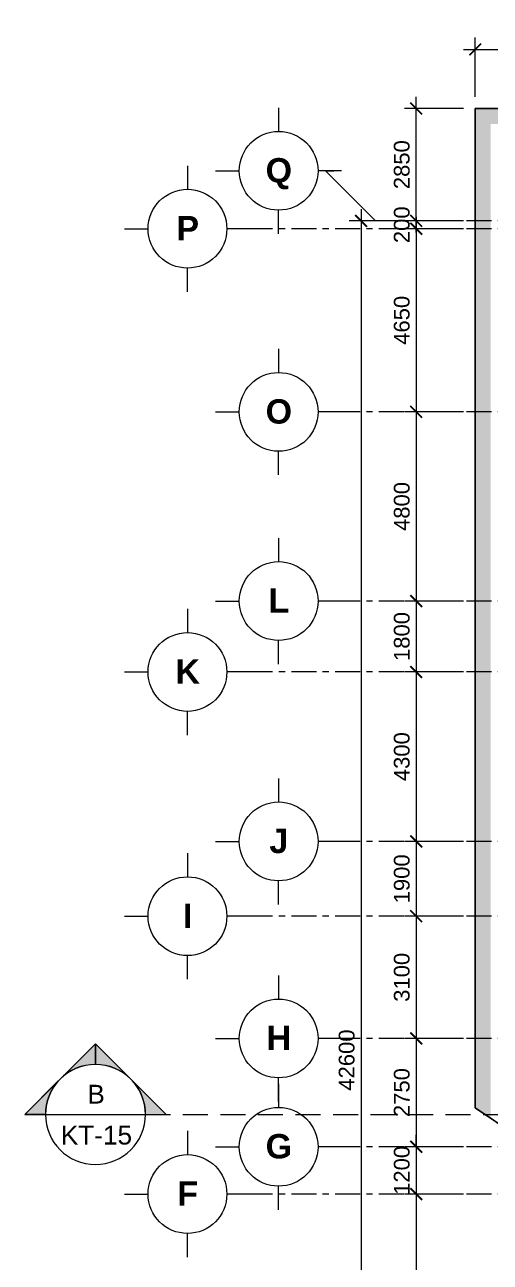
# Model space of a CAD drawing. Header units: millimetres. Extents: x -23040 to 110735, y -14554 to 50786.
# Drawn here: x -23040 to -11218, y 16169 to 47577 of the extents above; entities that cross this region are included whole.
import ezdxf

# ---------------------------------------------------------------- set-up
doc = ezdxf.new("R2010")
doc.units = ezdxf.units.MM
doc.linetypes.add('Grid Line', pattern=[22.225, 12.7, -3.175, 3.175, -3.175])
doc.linetypes.add('HIDDEN2', pattern=[4.7625, 3.175, -1.5875])
doc.layers.get('DEFPOINTS').update_dxf_attribs({"color": 230, "lineweight": 13})
for name, color, linetype, lineweight in [('DIM', 1, 'Continuous', 5), ('G-ANNO-SYMB', 111, 'Continuous', 5), ('HATCH-TUONG', 152, 'Continuous', 9), ('KH', 6, 'Continuous', 5), ('KI-HIEU-1', 151, 'Continuous', 9), ('NET-CAT', 3, 'Continuous', 9), ('TRUC', 225, 'Continuous', 5)]:
    doc.layers.add(name, color=color, linetype=linetype, lineweight=lineweight)
doc.styles.add('Arial', font='arial.ttf')
doc.styles.add('Arial_B', font='arialbd.ttf', dxfattribs={"height": 619.047619})
doc.styles.add('TA1', font='arial.ttf')
doc.dimstyles.new('D_200_KTx2', dxfattribs={"dimtxt": 400, "dimasz": 300, "dimexe": 300, "dimexo": 300, "dimgap": 160, "dimtad": 1, "dimdec": 0, "dimzin": 9, "dimtxsty": 'TA1', "dimblk": 'ARCHTICK', "dimcen": 1, "dimdle": 300, "dimclrd": 256, "dimclre": 256, "dimclrt": 7, "dimadec": 0, "dimazin": 0, "dimtfac": 1, "dimtdec": 0, "dimtix": 1, "dimtmove": 1, "dimatfit": 3, "dimldrblk": 'ARCHTICK', "dimfxl": 1, "dimtolj": 1, "dimtzin": 0, "dimlwd": -1, "dimlwe": -1, "dimarcsym": 0})
pattern_1 = [(45, (95.25, 0), (-476.2456, 476.2456), []), (45, (190.5, 0), (-476.2456, 476.2456), []), (45, (0, 0), (-476.2456, 476.2456), []), (45, (476.25, 0), (-476.2456, 476.2456), []), (45, (571.5, 0), (-476.2456, 476.2456), []), (0, (381, 95.25), (0, 952.5), [95.25, -857.25]), (0, (476.25, 190.5), (0, 952.5), [95.25, -857.25]), (45, (381, 95.25), (0, 952.491), [134.683, -1212.342]), (45, (476.25, 95.25), (0, 952.491), [134.683, -1212.342]), (0, (381, 95.25), (0, 952.5), [95.25, -857.25]), (90, (-95.25, 95.25), (-952.5, 6e-14), [95.25, -857.25]), (90, (0, 95.25), (-952.5, 6e-14), [190.5, -762]), (45, (-95.25, 190.5), (0, 952.491), [134.683, -1212.342]), (90, (762, 381), (-952.5, 6e-14), [95.25, -857.25]), (0, (666.75, 381), (0, 952.5), [95.25, -857.25]), (45, (666.75, 381), (0, 952.491), [134.683, -1212.342]), (0, (857.25, 95.25), (0, 952.5), [95.25, -857.25]), (0, (857.25, 571.5), (0, 952.5), [95.25, -857.25]), (90, (1047.75, 666.75), (-952.5, 6e-14), [95.25, -857.25]), (45, (857.25, 571.5), (0, 952.491), [269.367, -1077.659]), (45, (952.5, 571.5), (0, 952.491), [134.683, -1212.342]), (45, (1143, 762), (0, 952.491), [134.683, -1212.342]), (0, (1143, 857.25), (0, 952.5), [95.25, -857.25]), (90, (1143, 762), (-952.5, 6e-14), [95.25, -857.25]), (0, (476.25, 762), (0, 952.5), [95.25, -857.25]), (0, (666.75, 857.25), (0, 952.5), [95.25, -857.25]), (90, (571.5, 762), (-952.5, 6e-14), [95.25, -857.25]), (90, (666.75, 762), (-952.5, 6e-14), [95.25, -857.25]), (45, (476.25, 762), (0, 952.491), [134.684, -1212.342]), (45, (666.75, 762), (0, 952.491), [134.684, -1212.342]), (135, (119, 214.8), (-952.491, 6e-14), [134.683, -1212.342]), (135, (238.1, 333.4), (-952.491, 6e-14), [134.683, -1212.342]), (135, (309.56, 404.8), (-952.491, 6e-14), [134.683, -1212.342]), (135, (333.4, 428.6), (-952.491, 6e-14), [134.683, -1212.342]), (135, (381, 476.25), (-952.491, 6e-14), [134.684, -1212.342]), (135, (404.8, 500.06), (-952.491, 6e-14), [134.683, -1212.342]), (135, (476.25, 571.5), (-952.491, 6e-14), [134.684, -1212.342]), (135, (523.9, 619.1), (-952.491, 6e-14), [134.684, -1212.342]), (45, (119, 214.8), (0, 952.491), [95.25, -1251.775]), (45, (238.1, 333.4), (0, 952.491), [67.361, -1279.665]), (45, (404.8, 500.06), (0, 952.491), [67.361, -1279.665]), (45, (309.56, 595.3), (0, 952.491), [67.361, -1279.665]), (45, (476.25, 571.5), (0, 952.491), [67.361, -1279.665]), (45, (381, 666.75), (0, 952.491), [67.361, -1279.665]), (0, (24.2, 309.5), (0, 952.5), [190.043, -762.457]), (0, (238.1, 523.9), (0, 952.5), [95.25, -857.25])]
pattern_2 = [(45, (95.25, 0), (-476.2456, 476.2456), []), (45, (190.5, 0), (-476.2456, 476.2456), []), (45, (0, 0), (-476.2456, 476.2456), []), (45, (476.25, 0), (-476.2456, 476.2456), []), (45, (571.5, 0), (-476.2456, 476.2456), []), (0, (381, 95.25), (0, 952.5), [95.25, -857.25]), (0, (476.25, 190.5), (0, 952.5), [95.25, -857.25]), (45, (381, 95.25), (0, 952.491), [134.684, -1212.342]), (45, (476.25, 95.25), (0, 952.491), [134.684, -1212.342]), (0, (381, 95.25), (0, 952.5), [95.25, -857.25]), (90, (-95.25, 95.25), (-952.5, 6e-14), [95.25, -857.25]), (90, (0, 95.25), (-952.5, 6e-14), [190.5, -762]), (45, (-95.25, 190.5), (0, 952.491), [134.684, -1212.342]), (90, (762, 381), (-952.5, 6e-14), [95.25, -857.25]), (0, (666.75, 381), (0, 952.5), [95.25, -857.25]), (45, (666.75, 381), (0, 952.491), [134.683, -1212.342]), (0, (857.25, 95.25), (0, 952.5), [95.25, -857.25]), (0, (857.25, 571.5), (0, 952.5), [95.25, -857.25]), (90, (1047.75, 666.75), (-952.5, 6e-14), [95.25, -857.25]), (45, (857.25, 571.5), (0, 952.491), [269.367, -1077.659]), (45, (952.5, 571.5), (0, 952.491), [134.683, -1212.342]), (45, (1143, 762), (0, 952.491), [134.684, -1212.342]), (0, (1143, 857.25), (0, 952.5), [95.25, -857.25]), (90, (1143, 762), (-952.5, 6e-14), [95.25, -857.25]), (0, (476.25, 762), (0, 952.5), [95.25, -857.25]), (0, (666.75, 857.25), (0, 952.5), [95.25, -857.25]), (90, (571.5, 762), (-952.5, 6e-14), [95.25, -857.25]), (90, (666.75, 762), (-952.5, 6e-14), [95.25, -857.25]), (45, (476.25, 762), (0, 952.491), [134.684, -1212.342]), (45, (666.75, 762), (0, 952.491), [134.683, -1212.342]), (135, (119, 214.8), (-952.491, 6e-14), [134.684, -1212.342]), (135, (238.1, 333.4), (-952.491, 6e-14), [134.684, -1212.342]), (135, (309.56, 404.8), (-952.491, 6e-14), [134.684, -1212.342]), (135, (333.4, 428.6), (-952.491, 6e-14), [134.683, -1212.342]), (135, (381, 476.25), (-952.491, 6e-14), [134.683, -1212.342]), (135, (404.8, 500.06), (-952.491, 6e-14), [134.684, -1212.342]), (135, (476.25, 571.5), (-952.491, 6e-14), [134.683, -1212.342]), (135, (523.9, 619.1), (-952.491, 6e-14), [134.684, -1212.342]), (45, (119, 214.8), (0, 952.491), [95.25, -1251.776]), (45, (238.1, 333.4), (0, 952.491), [67.361, -1279.665]), (45, (404.8, 500.06), (0, 952.491), [67.361, -1279.665]), (45, (309.56, 595.3), (0, 952.491), [67.361, -1279.665]), (45, (476.25, 571.5), (0, 952.491), [67.361, -1279.665]), (45, (381, 666.75), (0, 952.491), [67.361, -1279.665]), (0, (24.2, 309.5), (0, 952.5), [190.043, -762.457]), (0, (238.1, 523.9), (0, 952.5), [95.25, -857.25])]

# ---------------------------------------------------------------- blocks, each defined once
blk = doc.blocks.new('ALC1807-ASCENT PLAZA-KET CAU 1_rvt-1-MẶT BẰNG HẦM 1')
at = {"layer": 'HATCH-TUONG', "lineweight": 5}
h = blk.add_hatch(dxfattribs=at)
h.set_pattern_fill('FP_4', color=256, style=0, pattern_type=2)
h.set_pattern_definition(pattern_2)
h.paths.add_polyline_path([(42260, 45060), (42654, 45060), (42599, 45450), (-11599, 45450), (-11599, 45060), (10655, 45060)], flags=0)
h = blk.add_hatch(dxfattribs=at)
h.set_pattern_fill('FP_4', color=256, style=0, pattern_type=2)
h.set_pattern_definition(pattern_2)
h.paths.add_polyline_path([(-11209, 19822), (-11209, 45060), (-11599, 45060), (-11599, 20084)], flags=0)
at = {"layer": 'NET-CAT'}
for p, q in [((42599, 45450), (-11599, 45450)), ((-11599, 45450), (-11599, 45060)), ((-11599, 45060), (-11599, 45050)), ((-11599, 45050), (-11599, 20084)), ((-11599, 20084), (-11209, 19822))]:
    blk.add_line(p, q, dxfattribs=at)
blk = doc.blocks.new('_ArchTick')
at = {"color": 0, "const_width": 0.15}
blk.add_lwpolyline([(-0.5, -0.5), (0.5, 0.5)], dxfattribs=at)
blk = doc.blocks.new('*D93')
at = {"layer": 'DEFPOINTS', "color": 0, "transparency": 16777216}
for p in [(-11599, 42600), (-13099, 42400), (-11599, 42400)]:
    blk.add_point(p, dxfattribs=at)
at = {"layer": 'DIM', "transparency": 16777216}
for p, q in [((-13099, 42600), (-13099, 42900)), ((-11899, 42600), (-13399, 42600)), ((-13099, 42600), (-13099, 42400)), ((-11899, 42400), (-13399, 42400)), ((-13099, 42400), (-13099, 42100))]:
    blk.add_line(p, q, dxfattribs=at)
at = {"layer": 'DIM', "transparency": 16777216, "xscale": 300, "yscale": 300, "zscale": 300}
for p, rotation in [((-13099, 42600), 270), ((-13099, 42400), 90)]:
    blk.add_blockref('_ArchTick', p, dxfattribs=dict(at, rotation=rotation))
at = {"layer": 'DIM', "color": 7, "transparency": 16777216, "insert": (-13464, 42500), "char_height": 400, "attachment_point": 5, "rotation": 90, "style": 'TA1'}
blk.add_mtext('\\A1;200', dxfattribs=at)
blk = doc.blocks.new('*D94')
at = {"layer": 'DEFPOINTS', "color": 0, "transparency": 16777216}
for p in [(-11599, 42400), (-13099, 37750), (-11599, 37750)]:
    blk.add_point(p, dxfattribs=at)
at = {"layer": 'DIM', "transparency": 16777216}
for p, q in [((-13099, 42700), (-13099, 37450)), ((-11899, 42400), (-13399, 42400)), ((-11899, 37750), (-13399, 37750))]:
    blk.add_line(p, q, dxfattribs=at)
at = {"layer": 'DIM', "transparency": 16777216, "xscale": 300, "yscale": 300, "zscale": 300}
for p, rotation in [((-13099, 42400), 90), ((-13099, 37750), 270)]:
    blk.add_blockref('_ArchTick', p, dxfattribs=dict(at, rotation=rotation))
at = {"layer": 'DIM', "color": 7, "transparency": 16777216, "insert": (-13464, 40075), "char_height": 400, "attachment_point": 5, "rotation": 90, "style": 'TA1'}
blk.add_mtext('\\A1;4650', dxfattribs=at)
blk = doc.blocks.new('*D95')
at = {"layer": 'DEFPOINTS', "color": 0, "transparency": 16777216}
for p in [(-11599, 37750), (-13099, 32950), (-11599, 32950)]:
    blk.add_point(p, dxfattribs=at)
at = {"layer": 'DIM', "transparency": 16777216}
for p, q in [((-13099, 38050), (-13099, 32650)), ((-11899, 37750), (-13399, 37750)), ((-11899, 32950), (-13399, 32950))]:
    blk.add_line(p, q, dxfattribs=at)
at = {"layer": 'DIM', "transparency": 16777216, "xscale": 300, "yscale": 300, "zscale": 300}
for p, rotation in [((-13099, 37750), 90), ((-13099, 32950), 270)]:
    blk.add_blockref('_ArchTick', p, dxfattribs=dict(at, rotation=rotation))
at = {"layer": 'DIM', "color": 7, "transparency": 16777216, "insert": (-13464, 35350), "char_height": 400, "attachment_point": 5, "rotation": 90, "style": 'TA1'}
blk.add_mtext('\\A1;4800', dxfattribs=at)
blk = doc.blocks.new('*D96')
at = {"layer": 'DEFPOINTS', "color": 0, "transparency": 16777216}
for p in [(-11599, 32950), (-13099, 31150), (-11599, 31150)]:
    blk.add_point(p, dxfattribs=at)
at = {"layer": 'DIM', "transparency": 16777216}
for p, q in [((-13099, 33250), (-13099, 30850)), ((-11899, 32950), (-13399, 32950)), ((-11899, 31150), (-13399, 31150))]:
    blk.add_line(p, q, dxfattribs=at)
at = {"layer": 'DIM', "transparency": 16777216, "xscale": 300, "yscale": 300, "zscale": 300}
for p, rotation in [((-13099, 32950), 90), ((-13099, 31150), 270)]:
    blk.add_blockref('_ArchTick', p, dxfattribs=dict(at, rotation=rotation))
at = {"layer": 'DIM', "color": 7, "transparency": 16777216, "insert": (-13464, 32050), "char_height": 400, "attachment_point": 5, "rotation": 90, "style": 'TA1'}
blk.add_mtext('\\A1;1800', dxfattribs=at)
blk = doc.blocks.new('*D97')
at = {"layer": 'DEFPOINTS', "color": 0, "transparency": 16777216}
for p in [(-11599, 31150), (-13099, 26850), (-11599, 26850)]:
    blk.add_point(p, dxfattribs=at)
at = {"layer": 'DIM', "transparency": 16777216}
for p, q in [((-13099, 31450), (-13099, 26550)), ((-11899, 31150), (-13399, 31150)), ((-11899, 26850), (-13399, 26850))]:
    blk.add_line(p, q, dxfattribs=at)
at = {"layer": 'DIM', "transparency": 16777216, "xscale": 300, "yscale": 300, "zscale": 300}
for p, rotation in [((-13099, 31150), 90), ((-13099, 26850), 270)]:
    blk.add_blockref('_ArchTick', p, dxfattribs=dict(at, rotation=rotation))
at = {"layer": 'DIM', "color": 7, "transparency": 16777216, "insert": (-13464, 29000), "char_height": 400, "attachment_point": 5, "rotation": 90, "style": 'TA1'}
blk.add_mtext('\\A1;4300', dxfattribs=at)
blk = doc.blocks.new('*D98')
at = {"layer": 'DEFPOINTS', "color": 0, "transparency": 16777216}
for p in [(-11599, 26850), (-13099, 24950), (-11599, 24950)]:
    blk.add_point(p, dxfattribs=at)
at = {"layer": 'DIM', "transparency": 16777216}
for p, q in [((-13099, 27150), (-13099, 24650)), ((-11899, 26850), (-13399, 26850)), ((-11899, 24950), (-13399, 24950))]:
    blk.add_line(p, q, dxfattribs=at)
at = {"layer": 'DIM', "transparency": 16777216, "xscale": 300, "yscale": 300, "zscale": 300}
for p, rotation in [((-13099, 26850), 90), ((-13099, 24950), 270)]:
    blk.add_blockref('_ArchTick', p, dxfattribs=dict(at, rotation=rotation))
at = {"layer": 'DIM', "color": 7, "transparency": 16777216, "insert": (-13464, 25900), "char_height": 400, "attachment_point": 5, "rotation": 90, "style": 'TA1'}
blk.add_mtext('\\A1;1900', dxfattribs=at)
blk = doc.blocks.new('*D99')
at = {"layer": 'DEFPOINTS', "color": 0, "transparency": 16777216}
for p in [(-11599, 24950), (-13099, 21850), (-11599, 21850)]:
    blk.add_point(p, dxfattribs=at)
at = {"layer": 'DIM', "transparency": 16777216}
for p, q in [((-13099, 25250), (-13099, 21550)), ((-11899, 24950), (-13399, 24950)), ((-11899, 21850), (-13399, 21850))]:
    blk.add_line(p, q, dxfattribs=at)
at = {"layer": 'DIM', "transparency": 16777216, "xscale": 300, "yscale": 300, "zscale": 300}
for p, rotation in [((-13099, 24950), 90), ((-13099, 21850), 270)]:
    blk.add_blockref('_ArchTick', p, dxfattribs=dict(at, rotation=rotation))
at = {"layer": 'DIM', "color": 7, "transparency": 16777216, "insert": (-13464, 23400), "char_height": 400, "attachment_point": 5, "rotation": 90, "style": 'TA1'}
blk.add_mtext('\\A1;3100', dxfattribs=at)
blk = doc.blocks.new('*D100')
at = {"layer": 'DEFPOINTS', "color": 0, "transparency": 16777216}
for p in [(-11599, 21850), (-13099, 19100), (-11599, 19100)]:
    blk.add_point(p, dxfattribs=at)
at = {"layer": 'DIM', "transparency": 16777216}
for p, q in [((-13099, 22150), (-13099, 18800)), ((-11899, 21850), (-13399, 21850)), ((-11899, 19100), (-13399, 19100))]:
    blk.add_line(p, q, dxfattribs=at)
at = {"layer": 'DIM', "transparency": 16777216, "xscale": 300, "yscale": 300, "zscale": 300}
for p, rotation in [((-13099, 21850), 90), ((-13099, 19100), 270)]:
    blk.add_blockref('_ArchTick', p, dxfattribs=dict(at, rotation=rotation))
at = {"layer": 'DIM', "color": 7, "transparency": 16777216, "insert": (-13464, 20475), "char_height": 400, "attachment_point": 5, "rotation": 90, "style": 'TA1'}
blk.add_mtext('\\A1;2750', dxfattribs=at)
blk = doc.blocks.new('*D101')
at = {"layer": 'DEFPOINTS', "color": 0, "transparency": 16777216}
for p in [(-11599, 19100), (-13099, 17900), (-11599, 17900)]:
    blk.add_point(p, dxfattribs=at)
at = {"layer": 'DIM', "transparency": 16777216}
for p, q in [((-13099, 19100), (-13099, 19400)), ((-11899, 19100), (-13399, 19100)), ((-13099, 19100), (-13099, 17900)), ((-11899, 17900), (-13399, 17900)), ((-13099, 17900), (-13099, 17600))]:
    blk.add_line(p, q, dxfattribs=at)
at = {"layer": 'DIM', "transparency": 16777216, "xscale": 300, "yscale": 300, "zscale": 300}
for p, rotation in [((-13099, 19100), 270), ((-13099, 17900), 90)]:
    blk.add_blockref('_ArchTick', p, dxfattribs=dict(at, rotation=rotation))
at = {"layer": 'DIM', "color": 7, "transparency": 16777216, "insert": (-13464, 18500), "char_height": 400, "attachment_point": 5, "rotation": 90, "style": 'TA1'}
blk.add_mtext('\\A1;1200', dxfattribs=at)
blk = doc.blocks.new('*D102')
at = {"layer": 'DEFPOINTS', "color": 0, "transparency": 16777216}
for p in [(-11599, 17900), (-13099, 11450), (-11599, 11450)]:
    blk.add_point(p, dxfattribs=at)
at = {"layer": 'DIM', "transparency": 16777216}
for p, q in [((-13099, 18200), (-13099, 11150)), ((-11899, 17900), (-13399, 17900)), ((-11899, 11450), (-13399, 11450))]:
    blk.add_line(p, q, dxfattribs=at)
at = {"layer": 'DIM', "transparency": 16777216, "xscale": 300, "yscale": 300, "zscale": 300}
for p, rotation in [((-13099, 17900), 90), ((-13099, 11450), 270)]:
    blk.add_blockref('_ArchTick', p, dxfattribs=dict(at, rotation=rotation))
at = {"layer": 'DIM', "color": 7, "transparency": 16777216, "insert": (-13464, 14675), "char_height": 400, "attachment_point": 5, "rotation": 90, "style": 'TA1'}
blk.add_mtext('\\A1;6450', dxfattribs=at)
blk = doc.blocks.new('*D117')
at = {"layer": 'DEFPOINTS', "color": 0, "transparency": 16777216}
for p in [(-13099, 45450), (-11599, 45450), (-11599, 42600)]:
    blk.add_point(p, dxfattribs=at)
at = {"layer": 'DIM', "transparency": 16777216}
for p, q in [((-13099, 42300), (-13099, 45750)), ((-11899, 45450), (-13399, 45450)), ((-11899, 42600), (-13399, 42600))]:
    blk.add_line(p, q, dxfattribs=at)
at = {"layer": 'DIM', "transparency": 16777216, "xscale": 300, "yscale": 300, "zscale": 300}
for p, rotation in [((-13099, 45450), 90), ((-13099, 42600), 270)]:
    blk.add_blockref('_ArchTick', p, dxfattribs=dict(at, rotation=rotation))
at = {"layer": 'DIM', "color": 7, "transparency": 16777216, "insert": (-13464, 44025), "char_height": 400, "attachment_point": 5, "rotation": 90, "style": 'TA1'}
blk.add_mtext('\\A1;2850', dxfattribs=at)
blk = doc.blocks.new('*D118')
at = {"layer": 'DEFPOINTS', "color": 0, "transparency": 16777216}
for p in [(42599, 46950), (-11599, 45450), (42599, 45450)]:
    blk.add_point(p, dxfattribs=at)
at = {"layer": 'DIM', "transparency": 16777216}
for p, q in [((-11599, 45750), (-11599, 47250)), ((42599, 45750), (42599, 47250)), ((-11899, 46950), (42899, 46950))]:
    blk.add_line(p, q, dxfattribs=at)
at = {"layer": 'DIM', "transparency": 16777216, "xscale": 300, "yscale": 300, "zscale": 300, "rotation": 180}
blk.add_blockref('_ArchTick', (-11599, 46950), dxfattribs=at)
at = {"layer": 'DIM', "transparency": 16777216, "xscale": 300, "yscale": 300, "zscale": 300}
blk.add_blockref('_ArchTick', (42599, 46950), dxfattribs=at)
at = {"layer": 'DIM', "color": 7, "transparency": 16777216, "insert": (15500, 47314), "char_height": 400, "attachment_point": 5, "style": 'TA1'}
blk.add_mtext('\\A1;54198', dxfattribs=at)
blk = doc.blocks.new('*D128')
at = {"layer": 'DEFPOINTS', "color": 0, "transparency": 16777216}
for p in [(-11599, 42600), (-14499, 0), (-11599, 0)]:
    blk.add_point(p, dxfattribs=at)
at = {"layer": 'DIM', "transparency": 16777216}
for p, q in [((-14499, 42900), (-14499, -300)), ((-11899, 42600), (-14799, 42600)), ((-11899, 0), (-14799, 0))]:
    blk.add_line(p, q, dxfattribs=at)
at = {"layer": 'DIM', "transparency": 16777216, "xscale": 300, "yscale": 300, "zscale": 300}
for p, rotation in [((-14499, 42600), 90), ((-14499, 0), 270)]:
    blk.add_blockref('_ArchTick', p, dxfattribs=dict(at, rotation=rotation))
at = {"layer": 'DIM', "color": 7, "transparency": 16777216, "insert": (-14864, 21300), "char_height": 400, "attachment_point": 5, "rotation": 90, "style": 'TA1'}
blk.add_mtext('\\A1;42600', dxfattribs=at)
blk = doc.blocks.new('Grid - FamilyAL-KH TRUC-550400-MẶT BẰNG HẦM 2')
at = {"layer": 'KH'}
for p, q in [((0, 7), (0, 4)), ((-8, -1), (-5, -1)), ((8, -1), (5, -1)), ((0, -9), (0, -6))]:
    blk.add_line(p, q, dxfattribs=at)
blk.add_circle((0, -1), 5, dxfattribs=at)
blk = doc.blocks.new('Section - Section Head - Filled-317961-MẶT BẰNG TẦNG 1')
at = {"layer": 'G-ANNO-SYMB'}
h = blk.add_hatch(color=256, dxfattribs=at)
edge = h.paths.add_edge_path(flags=0)
edge.add_line((-10.84, 4.49), (-6.35, 8.98))
edge.add_line((-6.35, 8.98), (-6.35, 6.35))
edge.add_arc((-6.35, 0), 6.35, 90, 135)
h = blk.add_hatch(color=256, dxfattribs=at)
edge = h.paths.add_edge_path(flags=0)
edge.add_arc((-6.35, 0), 6.35, 45, 90)
edge.add_line((-6.35, 6.35), (-6.35, 8.98))
edge.add_line((-6.35, 8.98), (-1.86, 4.49))
h = blk.add_hatch(color=256, dxfattribs=at)
edge = h.paths.add_edge_path(flags=0)
edge.add_arc((-6.35, 0), 6.36, 137.9216, 180)
edge.add_line((-12.71, 0), (-15.33, 0))
edge.add_line((-15.33, 0), (-11.07, 4.26))
h = blk.add_hatch(color=256, dxfattribs=at)
edge = h.paths.add_edge_path(flags=0)
edge.add_line((-1.63, 4.26), (2.63, 0))
edge.add_line((2.63, 0), (0.01, 0))
edge.add_arc((-6.35, 0), 6.36, 0, 42.0784)
for p, q in [((-6.35, 8.98), (-15.33, 0)), ((-6.35, 8.98), (-10.84, 4.49)), ((-6.35, 8.98), (2.63, 0)), ((-6.35, 6.35), (-6.35, 8.98)), ((-1.86, 4.49), (-6.35, 8.98)), ((-6.35, 8.98), (-6.35, 6.35)), ((-11.07, 4.26), (-15.33, 0)), ((2.63, 0), (-1.63, 4.26)), ((-15.33, 0), (-12.71, 0)), ((0.01, 0), (2.63, 0)), ((-12.7, 0), (-15.33, 0)), ((0, 0), (2.63, 0))]:
    blk.add_line(p, q, dxfattribs=at)
for radius, start, end in [(6.35, 360, 180), (6.35, 90, 135), (6.35, 45, 90), (6.36, 137.9216, 180), (6.36, 0, 42.0784), (6.35, 180, 360)]:
    blk.add_arc((-6.35, 0), radius, start, end, dxfattribs=at)

msp = doc.modelspace()

# ---------------------------------------------------------------- hatches: boundary and pattern name
at = {"layer": 'HATCH-TUONG', "lineweight": 5}
h = msp.add_hatch(dxfattribs=at)
h.set_pattern_fill('FP_1', color=256, style=0, pattern_type=2)
h.set_pattern_definition(pattern_1)
h.paths.add_polyline_path([(42260.3, 45059.9), (42654.2, 45059.9), (42598.9, 45449.9), (-11599.5, 45449.9), (-11599.5, 45059.9), (9231.1, 45059.9)], flags=0)
h = msp.add_hatch(dxfattribs=at)
h.set_pattern_fill('FP_1', color=256, style=0, pattern_type=2)
h.set_pattern_definition(pattern_1)
h.paths.add_polyline_path([(-11209.5, 19822.3), (-11209.5, 45059.9), (-11599.5, 45059.9), (-11599.5, 20083.7)], flags=0)

# ---------------------------------------------------------------- linework, layer by layer
at = {"layer": 'DIM'}
msp.add_lwpolyline([(-11599.5, 45449.9), (42598.9, 45449.9), (44175.6, 34340.2), (74790.8, 41694.1), (76676.9, 35837.7), (97229.9, 42457.2), (104837.8, 16447.9), (43916.7, 9141.3), (45404.9, -3110.1), (-3499.5, -3110.1), (-3499.5, 18489.9), (-9221.1, 18489.9), (-11599.5, 20083.7)], close=True, dxfattribs=at)
at = {"layer": 'G-ANNO-SYMB'}
msp.add_line((-22514.1, 19919), (-19974.1, 19919), dxfattribs=at)
at = {"layer": 'KI-HIEU-1', "linetype": 'HIDDEN2', "ltscale": 200}
msp.add_line((-19974.1, 19919), (107315.4, 19919), dxfattribs=at)
at = {"layer": 'NET-CAT'}
for p, q in [((42598.9, 45449.9), (-11599.5, 45449.9)), ((-11599.5, 45449.9), (-11599.5, 20083.7)), ((-11599.5, 20083.7), (-9221.1, 18489.9))]:
    msp.add_line(p, q, dxfattribs=at)
at = {"layer": 'TRUC'}
for p, q in [((-15406.3, 43869.9), (-15192.4, 43869.9)), ((-14136.3, 42599.9), (-15406.3, 43869.9))]:
    msp.add_line(p, q, dxfattribs=at)
at = {"layer": 'TRUC', "linetype": 'Grid Line', "ltscale": 50}
for p, q in [((48819.1, 42599.9), (-14136.3, 42599.9)), ((48819.1, 42399.9), (-17507, 42399.9)), ((48819.1, 37749.9), (-15192.4, 37749.9)), ((48819.1, 32949.9), (-15192.4, 32949.9)), ((48819.1, 31149.9), (-17507, 31149.9)), ((48819.1, 26849.9), (-15192.4, 26849.9)), ((48819.1, 24949.9), (-17507, 24949.9)), ((48819.1, 21849.9), (-15192.4, 21849.9)), ((48819.1, 19099.9), (-15192.4, 19099.9)), ((48819.1, 17899.9), (-17507, 17899.9))]:
    msp.add_line(p, q, dxfattribs=at)

# ---------------------------------------------------------------- block references
at = {"lineweight": 5, "xscale": 200.0000000000002, "yscale": 200.0000000000002, "zscale": 200.0000000000002, "rotation": 90}
for p in [(-16792.4, 43869.9), (-19107, 42399.9), (-16792.4, 37749.9), (-16792.4, 32949.9), (-19107, 31149.9), (-16792.4, 26849.9), (-19107, 24949.9), (-16792.4, 21849.9), (-16792.4, 19099.9), (-19107, 17899.9)]:
    msp.add_blockref('Grid - FamilyAL-KH TRUC-550400-MẶT BẰNG HẦM 2', p, dxfattribs=at)
at = {"lineweight": 5}
msp.add_blockref('ALC1807-ASCENT PLAZA-KET CAU 1_rvt-1-MẶT BẰNG HẦM 1', (0, 0), dxfattribs=at)
at = {"layer": 'G-ANNO-SYMB', "xscale": 199.9999999999999, "yscale": 199.9999999999999, "zscale": 199.9999999999999}
msp.add_blockref('Section - Section Head - Filled-317961-MẶT BẰNG TẦNG 1', (-19974.1, 19919), dxfattribs=at)

# ---------------------------------------------------------------- texts
at = {"layer": 'G-ANNO-SYMB', "attachment_point": 2, "line_spacing_factor": 0.941778, "style": 'Arial'}
for s, insert, char_height, width in [('B', (-21227.8, 20672.3), 476.2, 443.133), ('KT-15', (-21219.8, 19633.2), 476.25, 2240.682)]:
    msp.add_mtext(s, dxfattribs=dict(at, insert=insert, char_height=char_height, width=width))
at = {"layer": 'KH', "char_height": 619.048, "attachment_point": 2, "line_spacing_factor": 0.941778, "style": 'Arial_B'}
for s, insert, width in [('\\fArial|b1|i0|c0|p34|;Q', (-16587.2, 44192.4), 785.949), ('\\fArial|b1|i0|c0|p34|;P', (-18901.9, 42722.4), 668.424), ('\\fArial|b1|i0|c0|p34|;O', (-16587.2, 38072.4), 785.949), ('\\fArial|b1|i0|c0|p34|;L', (-16587.2, 33272.4), 617.007), ('\\fArial|b1|i0|c0|p34|;K', (-18901.9, 31472.4), 727.186), ('\\fArial|b1|i0|c0|p34|;J', (-16587.2, 27172.4), 558.244), ('\\fArial|b1|i0|c0|p34|;I', (-18901.9, 25272.4), 279.122), ('\\fArial|b1|i0|c0|p34|;H', (-16587.2, 22172.4), 727.186), ('\\fArial|b1|i0|c0|p34|;G', (-16587.2, 19422.4), 785.949), ('\\fArial|b1|i0|c0|p34|;F', (-18901.9, 18222.4), 617.007)]:
    msp.add_mtext(s, dxfattribs=dict(at, insert=insert, width=width))

# ---------------------------------------------------------------- dimensions: what is measured, and where the dimension line sits
at = {"layer": 'DIM'}
dim = msp.add_linear_dim(base=(42598.9, 46949.9), p1=(-11599.5, 45449.9), p2=(42598.9, 45449.9), dimstyle='D_200_KTx2', dxfattribs=at)
dim.commit()
dim.dimension.update_dxf_attribs({"geometry": '*D118', "text_midpoint": (15499.7, 47314.2)})
for base, p1, p2, picture, middle in [((-13099.5, 45449.9), (-11599.5, 42599.9), (-11599.5, 45449.9), '*D117', (-13463.7, 44024.9)), ((-14499.5, -0.1), (-11599.5, 42599.9), (-11599.5, -0.1), '*D128', (-14863.7, 21299.9)), ((-13099.5, 42399.9), (-11599.5, 42599.9), (-11599.5, 42399.9), '*D93', (-13463.7, 42499.9)), ((-13099.5, 37749.9), (-11599.5, 42399.9), (-11599.5, 37749.9), '*D94', (-13463.7, 40074.9)), ((-13099.5, 32949.9), (-11599.5, 37749.9), (-11599.5, 32949.9), '*D95', (-13463.7, 35349.9)), ((-13099.5, 31149.9), (-11599.5, 32949.9), (-11599.5, 31149.9), '*D96', (-13463.7, 32049.9)), ((-13099.5, 26849.9), (-11599.5, 31149.9), (-11599.5, 26849.9), '*D97', (-13463.8, 28999.9)), ((-13099.5, 24949.9), (-11599.5, 26849.9), (-11599.5, 24949.9), '*D98', (-13463.7, 25899.9)), ((-13099.5, 21849.9), (-11599.5, 24949.9), (-11599.5, 21849.9), '*D99', (-13463.8, 23399.9)), ((-13099.5, 19099.9), (-11599.5, 21849.9), (-11599.5, 19099.9), '*D100', (-13463.7, 20474.9)), ((-13099.5, 17899.9), (-11599.5, 19099.9), (-11599.5, 17899.9), '*D101', (-13463.7, 18499.9)), ((-13099.5, 11449.9), (-11599.5, 17899.9), (-11599.5, 11449.9), '*D102', (-13463.7, 14674.9))]:
    dim = msp.add_linear_dim(base=base, p1=p1, p2=p2, angle=90, dimstyle='D_200_KTx2', dxfattribs=at)
    dim.commit()
    dim.dimension.update_dxf_attribs({"geometry": picture, "text_midpoint": middle})

doc.saveas('drawing.dxf')
